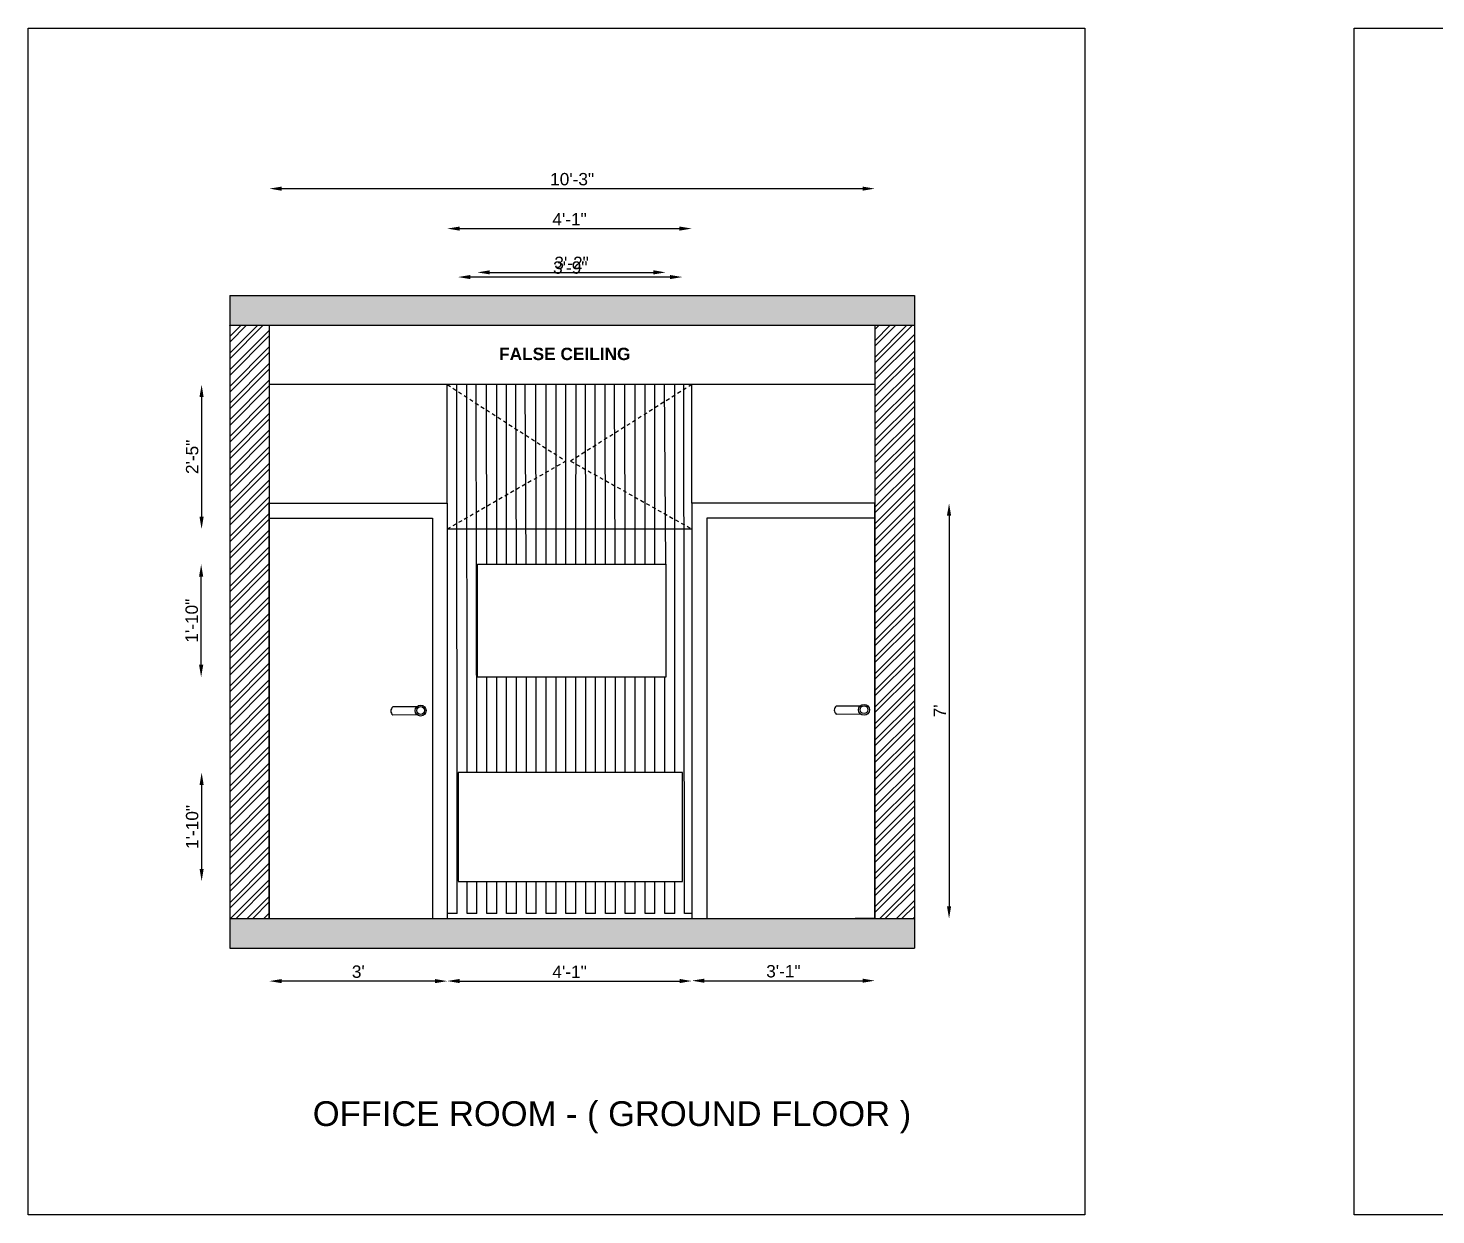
# Model space of a CAD drawing. Header units: feet. Extents: x 2272 to 4893, y 337 to 2916.
# Drawn here: x 2846.2 to 3131, y 1481.5 to 1721.5 of the extents above; entities that cross this region are included whole.
import ezdxf

# ---------------------------------------------------------------- set-up
doc = ezdxf.new("R2010")
doc.units = ezdxf.units.FT
doc.linetypes.add('JIS_02_0.7', pattern=[1.35, 0.75, -0.6])
doc.layers.add('Door', color=15, linetype='Continuous')
doc.styles.get("Standard").update_dxf_attribs({"font": 'arial.ttf'})
doc.dimstyles.new('ISO-25', dxfattribs={"dimtxt": 2.5, "dimasz": 2.5, "dimexe": 1.25, "dimexo": 0.625, "dimtad": 1, "dimdec": 0, "dimlunit": 4, "dimtxsty": 'Standard', "dimcen": 2.5, "dimse1": 1, "dimse2": 1, "dimadec": 0, "dimazin": 0, "dimtfac": 1, "dimtdec": 0, "dimtmove": 0, "dimatfit": 3, "dimfxl": 1, "dimarcsym": 0})

# ---------------------------------------------------------------- blocks, each defined once
blk = doc.blocks.new('*D173')
at = {"layer": 'Defpoints', "color": 0, "transparency": 16777216}
for p in [(2895.03, 1541.43), (2931.03, 1541.43), (2895.03, 1528.78)]:
    blk.add_point(p, dxfattribs=at)
at = {"layer": 'Door', "color": 0, "lineweight": -2, "transparency": 16777216}
blk.add_line((2928.53, 1528.78), (2897.53, 1528.78), dxfattribs=at)
at = {"layer": 'Door', "color": 0, "transparency": 16777216}
for points in [[(2897.53, 1529.2), (2897.53, 1528.37), (2895.03, 1528.78)], [(2928.53, 1529.2), (2928.53, 1528.37), (2931.03, 1528.78)]]:
    blk.add_solid(points, dxfattribs=at)
at = {"layer": 'Door', "color": 0, "transparency": 16777216, "insert": (2913.03, 1530.68), "char_height": 2.5, "attachment_point": 5}
blk.add_mtext("3'", dxfattribs=at)
blk = doc.blocks.new('*D174')
at = {"layer": 'Defpoints', "color": 0, "transparency": 16777216}
for p in [(2980.52, 1541.43), (3017.53, 1541.43), (3017.53, 1528.87)]:
    blk.add_point(p, dxfattribs=at)
at = {"layer": 'Door', "color": 0, "lineweight": -2, "transparency": 16777216}
blk.add_line((2983.02, 1528.87), (3015.03, 1528.87), dxfattribs=at)
at = {"layer": 'Door', "color": 0, "transparency": 16777216}
for points in [[(2983.02, 1529.28), (2983.02, 1528.45), (2980.52, 1528.87)], [(3015.03, 1529.28), (3015.03, 1528.45), (3017.53, 1528.87)]]:
    blk.add_solid(points, dxfattribs=at)
at = {"layer": 'Door', "color": 0, "transparency": 16777216, "insert": (2999.02, 1530.77), "char_height": 2.5, "attachment_point": 5}
blk.add_mtext('3\'-1"', dxfattribs=at)
blk = doc.blocks.new('*D175')
at = {"layer": 'Defpoints', "color": 0, "transparency": 16777216}
for p in [(2931.03, 1542.47), (2980.52, 1542.47), (2980.52, 1528.8)]:
    blk.add_point(p, dxfattribs=at)
at = {"layer": 'Door', "color": 0, "lineweight": -2, "transparency": 16777216}
blk.add_line((2933.53, 1528.8), (2978.02, 1528.8), dxfattribs=at)
at = {"layer": 'Door', "color": 0, "transparency": 16777216}
for points in [[(2933.53, 1529.22), (2933.53, 1528.38), (2931.03, 1528.8)], [(2978.02, 1529.22), (2978.02, 1528.38), (2980.52, 1528.8)]]:
    blk.add_solid(points, dxfattribs=at)
at = {"layer": 'Door', "color": 0, "transparency": 16777216, "insert": (2955.77, 1530.68), "char_height": 2.5, "attachment_point": 5}
blk.add_mtext('4\'-1"', dxfattribs=at)
blk = doc.blocks.new('*D176')
at = {"layer": 'Defpoints', "color": 0, "transparency": 16777216}
for p in [(2933.2, 1671.19), (2933.2, 1570.96), (2978.59, 1570.96)]:
    blk.add_point(p, dxfattribs=at)
at = {"layer": 'Door', "color": 0, "lineweight": -2, "transparency": 16777216}
blk.add_line((2976.09, 1671.19), (2935.7, 1671.19), dxfattribs=at)
at = {"layer": 'Door', "color": 0, "transparency": 16777216}
for points in [[(2935.7, 1671.6), (2935.7, 1670.77), (2933.2, 1671.19)], [(2976.09, 1671.6), (2976.09, 1670.77), (2978.59, 1671.19)]]:
    blk.add_solid(points, dxfattribs=at)
at = {"layer": 'Door', "color": 0, "transparency": 16777216, "insert": (2955.9, 1673.09), "char_height": 2.5, "attachment_point": 5}
blk.add_mtext('3\'-9"', dxfattribs=at)
blk = doc.blocks.new('*D177')
at = {"layer": 'Defpoints', "color": 0, "transparency": 16777216}
for p in [(2933.2, 1570.96), (2881.34, 1548.97), (2933.2, 1548.97)]:
    blk.add_point(p, dxfattribs=at)
at = {"layer": 'Door', "color": 0, "lineweight": -2, "transparency": 16777216}
blk.add_line((2881.34, 1568.46), (2881.34, 1551.47), dxfattribs=at)
at = {"layer": 'Door', "color": 0, "transparency": 16777216}
for points in [[(2880.92, 1568.46), (2881.75, 1568.46), (2881.34, 1570.96)], [(2880.92, 1551.47), (2881.75, 1551.47), (2881.34, 1548.97)]]:
    blk.add_solid(points, dxfattribs=at)
at = {"layer": 'Door', "color": 0, "transparency": 16777216, "insert": (2879.43, 1559.96), "char_height": 2.5, "attachment_point": 5, "rotation": 90}
blk.add_mtext('1\'-10"', dxfattribs=at)
blk = doc.blocks.new('*D178')
at = {"layer": 'Defpoints', "color": 0, "transparency": 16777216}
for p in [(2975.23, 1672.13), (2937.12, 1613.09), (2975.23, 1613.09)]:
    blk.add_point(p, dxfattribs=at)
at = {"layer": 'Door', "color": 0, "lineweight": -2, "transparency": 16777216}
blk.add_line((2939.62, 1672.13), (2972.73, 1672.13), dxfattribs=at)
at = {"layer": 'Door', "color": 0, "transparency": 16777216}
for points in [[(2939.62, 1672.55), (2939.62, 1671.72), (2937.12, 1672.13)], [(2972.73, 1672.55), (2972.73, 1671.72), (2975.23, 1672.13)]]:
    blk.add_solid(points, dxfattribs=at)
at = {"layer": 'Door', "color": 0, "transparency": 16777216, "insert": (2956.17, 1674.04), "char_height": 2.5, "attachment_point": 5}
blk.add_mtext('3\'-2"', dxfattribs=at)
blk = doc.blocks.new('*D179')
at = {"layer": 'Defpoints', "color": 0, "transparency": 16777216}
for p in [(2881.24, 1613.09), (2937.12, 1613.09), (2937.12, 1590.26)]:
    blk.add_point(p, dxfattribs=at)
at = {"layer": 'Door', "color": 0, "lineweight": -2, "transparency": 16777216}
blk.add_line((2881.24, 1592.76), (2881.24, 1610.59), dxfattribs=at)
at = {"layer": 'Door', "color": 0, "transparency": 16777216}
for points in [[(2880.82, 1610.59), (2881.66, 1610.59), (2881.24, 1613.09)], [(2880.82, 1592.76), (2881.66, 1592.76), (2881.24, 1590.26)]]:
    blk.add_solid(points, dxfattribs=at)
at = {"layer": 'Door', "color": 0, "transparency": 16777216, "insert": (2879.34, 1601.68), "char_height": 2.5, "attachment_point": 5, "rotation": 90}
blk.add_mtext('1\'-10"', dxfattribs=at)
blk = doc.blocks.new('*D180')
at = {"layer": 'Defpoints', "color": 0, "transparency": 16777216}
for p in [(2980.52, 1625.43), (2980.52, 1541.43), (3032.53, 1541.43)]:
    blk.add_point(p, dxfattribs=at)
at = {"layer": 'Door', "color": 0, "lineweight": -2, "transparency": 16777216}
blk.add_line((3032.53, 1622.93), (3032.53, 1543.93), dxfattribs=at)
at = {"layer": 'Door', "color": 0, "transparency": 16777216}
for points in [[(3032.11, 1622.93), (3032.95, 1622.93), (3032.53, 1625.43)], [(3032.11, 1543.93), (3032.95, 1543.93), (3032.53, 1541.43)]]:
    blk.add_solid(points, dxfattribs=at)
at = {"layer": 'Door', "color": 0, "transparency": 16777216, "insert": (3030.66, 1583.43), "char_height": 2.5, "attachment_point": 5, "rotation": 90}
blk.add_mtext("7'", dxfattribs=at)
blk = doc.blocks.new('*D200')
at = {"layer": 'Defpoints', "color": 0, "transparency": 16777216}
for p in [(2980.5, 1680.99), (2931.03, 1649.43), (2980.5, 1649.43)]:
    blk.add_point(p, dxfattribs=at)
at = {"layer": 'Door', "color": 0, "lineweight": -2, "transparency": 16777216}
blk.add_line((2933.53, 1680.99), (2978, 1680.99), dxfattribs=at)
at = {"layer": 'Door', "color": 0, "transparency": 16777216}
for points in [[(2933.53, 1681.4), (2933.53, 1680.57), (2931.03, 1680.99)], [(2978, 1681.4), (2978, 1680.57), (2980.5, 1680.99)]]:
    blk.add_solid(points, dxfattribs=at)
at = {"layer": 'Door', "color": 0, "transparency": 16777216, "insert": (2955.76, 1682.87), "char_height": 2.5, "attachment_point": 5}
blk.add_mtext('4\'-1"', dxfattribs=at)
blk = doc.blocks.new('*D201')
at = {"layer": 'Defpoints', "color": 0, "transparency": 16777216}
for p in [(2931.03, 1649.43), (2881.33, 1620.21), (2931.03, 1620.21)]:
    blk.add_point(p, dxfattribs=at)
at = {"layer": 'Door', "color": 0, "lineweight": -2, "transparency": 16777216}
blk.add_line((2881.33, 1646.93), (2881.33, 1622.71), dxfattribs=at)
at = {"layer": 'Door', "color": 0, "transparency": 16777216}
for points in [[(2880.91, 1646.93), (2881.74, 1646.93), (2881.33, 1649.43)], [(2880.91, 1622.71), (2881.74, 1622.71), (2881.33, 1620.21)]]:
    blk.add_solid(points, dxfattribs=at)
at = {"layer": 'Door', "color": 0, "transparency": 16777216, "insert": (2879.43, 1634.82), "char_height": 2.5, "attachment_point": 5, "rotation": 90}
blk.add_mtext('2\'-5"', dxfattribs=at)
blk = doc.blocks.new('*D265')
at = {"color": 0, "lineweight": -2, "transparency": 16777216}
blk.add_line((2897.53, 1689.07), (3015.03, 1689.07), dxfattribs=at)
at = {"color": 0, "transparency": 16777216}
for points in [[(2897.53, 1689.48), (2897.53, 1688.65), (2895.03, 1689.07)], [(3015.03, 1689.48), (3015.03, 1688.65), (3017.53, 1689.07)]]:
    blk.add_solid(points, dxfattribs=at)
at = {"layer": 'Defpoints', "color": 0, "transparency": 16777216}
for p in [(3017.53, 1689.07), (2895.03, 1661.43), (3017.53, 1661.43)]:
    blk.add_point(p, dxfattribs=at)
at = {"color": 0, "transparency": 16777216, "insert": (2956.28, 1690.97), "char_height": 2.5, "attachment_point": 5}
blk.add_mtext('10\'-3"', dxfattribs=at)

msp = doc.modelspace()

# ---------------------------------------------------------------- hatches: boundary and pattern name
at = {"layer": 'Door', "true_color": 0x105689}
h = msp.add_hatch(dxfattribs=at)
h.set_pattern_fill('AR-CONC', color=146, scale=0.04)
h.set_pattern_definition([(50, (-1309.9116, 991.4474), (7.287387, -0.6375634), [0.762, -8.382]), (355, (-1309.9116, 991.4474), (-1.409737, 7.642274), [0.6096, -6.705623]), (100.45144, (-1309.304, 991.394), (5.87765, 7.00471), [0.6476, -7.12361]), (46.1842, (-1309.912, 993.479), (10.843162, -1.681693), [1.143, -12.573]), (96.63556, (-1309.008, 993.339), (9.496165, 9.897045), [0.9714, -10.685424]), (351.18415, (-1309.912, 993.479), (9.496165, 9.897045), [0.9144, -10.05839]), (21, (-1308.8956, 992.9714), (6.064576, -4.090608), [0.762, -8.382]), (326, (-1308.8956, 992.9714), (2.472081, 7.367519), [0.6096, -6.7056]), (71.45144, (-1308.39, 992.6305), (8.536657, 3.276911), [0.6476, -7.123598]), (37.5, (-1309.9116, 991.4474), (0.1235441, 3.3822016), [0, -6.62432, 0, -6.8072, 0, -6.731]), (7.5, (-1309.9116, 991.4474), (2.6727865, 4.007223), [0, -3.88112, 0, -6.47192, 0, -2.5654]), (327.5, (-1312.1773, 991.4474), (5.4236238, -0.2291498), [0, -2.54, 0, -7.9248, 0, -10.5156]), (317.5, (-1313.1933, 991.4474), (5.925167, 1.0170596), [0, -3.302, 0, -5.26288, 0, -7.4676])])
h.paths.add_polyline_path([(3025.526, 1661.435), (3025.526, 1667.435), (2887.026, 1667.435), (2887.026, 1661.435)])
h.paths.add_polyline_path([(3025.526, 1535.435), (3025.526, 1541.435), (2887.026, 1541.435), (2887.026, 1535.435)])
h = msp.add_hatch(dxfattribs=at)
h.set_pattern_fill('ANSI32', color=146, scale=0.25)
h.set_pattern_definition([(45, (-1309.9116, 991.4474), (-1.683798, 1.683798), []), (45, (-1308.789, 991.4474), (-1.683798, 1.683798), [])])
h.paths.add_polyline_path([(2895.026, 1625.435), (2895.026, 1661.435), (2887.026, 1661.435), (2887.026, 1541.435), (2895.026, 1541.435)])
h.paths.add_polyline_path([(3025.526, 1661.435), (3017.526, 1661.435), (3017.526, 1649.435), (3017.526, 1541.435), (3025.526, 1541.435)])

# ---------------------------------------------------------------- linework, layer by layer
at = {"color": 146, "true_color": 0x105689}
for p, q in [((3017.526, 1649.435), (2895.026, 1649.435)), ((2895.026, 1541.435), (2895.026, 1625.435)), ((3017.526, 1541.435), (3013.526, 1541.435))]:
    msp.add_line(p, q, dxfattribs=at)
at = {"color": 242, "true_color": 0xcd2027}
for p, q in [((2924.823, 1584.244), (2920.001, 1584.244)), ((3014.525, 1584.404), (3009.702, 1584.404)), ((2920.001, 1582.62), (2924.888, 1582.675)), ((3009.702, 1582.78), (3014.59, 1582.835))]:
    msp.add_line(p, q, dxfattribs=at)
for points in [[(2846.244, 1721.528), (3060.019, 1721.528), (3060.019, 1481.509), (2846.244, 1481.509)], [(3114.464, 1721.528), (3328.239, 1721.528), (3328.239, 1481.509), (3114.464, 1481.509)]]:
    msp.add_lwpolyline(points, close=True)
at = {"color": 146, "true_color": 0x105689}
msp.add_lwpolyline([(2937.118, 1613.094), (2975.227, 1613.094), (2975.227, 1590.257), (2937.118, 1590.257)], close=True, dxfattribs=at)
at = {"color": 242, "true_color": 0xcd2027}
for centre, radius in [((2925.626, 1583.492), 1.1), ((2925.633, 1583.513), 0.791), ((3015.328, 1583.652), 1.1), ((3015.335, 1583.673), 0.791)]:
    msp.add_circle(centre, radius, dxfattribs=at)
for centre in [(2920.66, 1583.432), (3010.362, 1583.592)]:
    msp.add_arc(centre, 1.046, 129.07299, 230.92701, dxfattribs=at)
at = {"layer": 'Door', "color": 146, "true_color": 0x105689}
for p, q in [((2887.026, 1667.435), (2887.026, 1535.435)), ((2887.026, 1667.435), (3025.526, 1667.435)), ((3025.526, 1667.435), (3025.526, 1535.435)), ((2887.026, 1661.435), (3025.526, 1661.435)), ((2895.026, 1661.435), (2895.026, 1541.435)), ((3017.526, 1661.435), (3017.526, 1541.435)), ((3017.526, 1661.435), (3017.526, 1649.435)), ((3017.526, 1541.435), (3017.526, 1625.435)), ((2887.026, 1541.435), (3025.526, 1541.435)), ((2931.026, 1541.435), (2933.026, 1541.435)), ((2887.026, 1535.435), (3025.526, 1535.435))]:
    msp.add_line(p, q, dxfattribs=at)
at = {"layer": 'Door', "color": 25, "true_color": 0xb4623c}
for p, q in [((2931.026, 1625.435), (2931.026, 1649.435)), ((2980.524, 1625.435), (2980.524, 1649.452)), ((2895.026, 1625.435), (2931.026, 1625.435)), ((2931.026, 1625.435), (2931.026, 1541.435)), ((2980.524, 1625.435), (2980.524, 1541.435)), ((3017.526, 1625.435), (2980.524, 1625.435)), ((2895.026, 1622.435), (2928.026, 1622.435)), ((2928.026, 1622.435), (2928.026, 1541.435)), ((2983.524, 1622.435), (2983.524, 1541.435)), ((3017.526, 1622.435), (2983.524, 1622.435))]:
    msp.add_line(p, q, dxfattribs=at)
at = {"layer": 'Door', "color": 40, "linetype": 'JIS_02_0.7', "true_color": 0xf8d731}
for p, q in [((2931.026, 1649.424), (2955.026, 1633.964)), ((2980.524, 1649.452), (2955.977, 1633.964)), ((2955.026, 1633.964), (2931.026, 1620.213)), ((2955.977, 1633.964), (2980.524, 1620.213))]:
    msp.add_line(p, q, dxfattribs=at)
at = {"layer": 'Door', "color": 30, "true_color": 0xf8991e}
for p, q in [((2933.026, 1542.473), (2932.952, 1649.435)), ((2935.026, 1570.957), (2934.982, 1649.435)), ((2937.026, 1570.957), (2936.87, 1649.435)), ((2939.021, 1613.094), (2938.963, 1649.435)), ((2941.026, 1613.094), (2941.026, 1649.435)), ((2943.026, 1613.094), (2943.026, 1649.435)), ((2945.02, 1613.094), (2944.913, 1649.435)), ((2947.01, 1613.094), (2946.812, 1649.435)), ((2949.021, 1613.094), (2948.914, 1649.435)), ((2951.027, 1613.094), (2951.042, 1649.435)), ((2953.026, 1613.094), (2953.026, 1649.435)), ((2955.026, 1613.094), (2955.026, 1649.435)), ((2957.029, 1613.094), (2957.074, 1649.435)), ((2959.023, 1613.094), (2958.978, 1649.435)), ((2961.019, 1613.094), (2960.911, 1649.435)), ((2963.022, 1613.094), (2962.966, 1649.435)), ((2965.011, 1613.094), (2964.823, 1649.435)), ((2967.015, 1613.094), (2966.912, 1649.435)), ((2969.026, 1613.094), (2969.026, 1649.435)), ((2971.026, 1613.094), (2971.026, 1649.435)), ((2973.026, 1613.094), (2973.026, 1649.435)), ((2975.227, 1613.094), (2974.991, 1649.435)), ((2977.026, 1570.957), (2977.065, 1649.435)), ((2979.026, 1542.473), (2978.859, 1649.435)), ((2971.026, 1617.094), (2971.026, 1624.435)), ((2939.026, 1570.957), (2939.026, 1590.257)), ((2941.026, 1570.957), (2941.026, 1590.257)), ((2943.026, 1570.957), (2943.026, 1590.257)), ((2945.026, 1570.957), (2945.026, 1590.257)), ((2947.026, 1570.957), (2947.026, 1590.257)), ((2949.026, 1570.957), (2949.026, 1590.257)), ((2951.026, 1570.957), (2951.026, 1590.257)), ((2953.026, 1570.957), (2953.026, 1590.257)), ((2955.026, 1570.957), (2955.026, 1590.257)), ((2957.026, 1570.957), (2957.026, 1590.257)), ((2959.026, 1570.957), (2959.026, 1590.257)), ((2961.026, 1570.957), (2961.026, 1590.257)), ((2963.026, 1570.957), (2963.026, 1590.257)), ((2965.026, 1570.957), (2965.026, 1590.257)), ((2967.026, 1570.957), (2967.026, 1590.257)), ((2969.026, 1570.957), (2969.026, 1590.257)), ((2971.026, 1570.957), (2971.026, 1590.257)), ((2971.026, 1570.957), (2971.026, 1590.257)), ((2973.026, 1570.957), (2973.026, 1590.257)), ((2975.026, 1570.957), (2975.017, 1590.257)), ((2935.026, 1542.473), (2935.026, 1548.957)), ((2937.026, 1542.473), (2937.026, 1548.957)), ((2939.026, 1542.473), (2939.026, 1548.957)), ((2941.026, 1542.473), (2941.026, 1548.957)), ((2943.026, 1542.473), (2943.026, 1548.957)), ((2945.026, 1542.473), (2945.026, 1548.957)), ((2947.026, 1542.473), (2947.026, 1548.957)), ((2949.026, 1542.473), (2949.026, 1548.957)), ((2951.026, 1542.473), (2951.026, 1548.957)), ((2953.026, 1542.473), (2953.026, 1548.957)), ((2955.026, 1542.473), (2955.026, 1548.957)), ((2957.026, 1542.473), (2957.026, 1548.957)), ((2959.026, 1542.473), (2959.026, 1548.957)), ((2961.026, 1542.473), (2961.026, 1548.957)), ((2963.026, 1542.473), (2963.026, 1548.957)), ((2965.026, 1542.473), (2965.026, 1548.957)), ((2967.026, 1542.473), (2967.026, 1548.957)), ((2969.026, 1542.473), (2969.026, 1548.957)), ((2971.026, 1542.473), (2971.026, 1548.957)), ((2971.026, 1542.473), (2971.026, 1548.957)), ((2973.026, 1542.473), (2973.026, 1548.957)), ((2975.026, 1542.473), (2975.026, 1548.957)), ((2975.026, 1542.473), (2975.026, 1548.957)), ((2977.026, 1542.473), (2977.026, 1548.957)), ((2933.026, 1542.473), (2931.026, 1542.473)), ((2937.026, 1542.473), (2935.026, 1542.473)), ((2941.026, 1542.473), (2939.026, 1542.473)), ((2945.026, 1542.473), (2943.026, 1542.473)), ((2949.026, 1542.473), (2947.026, 1542.473)), ((2953.026, 1542.473), (2951.026, 1542.473)), ((2957.026, 1542.473), (2955.026, 1542.473)), ((2961.026, 1542.473), (2959.026, 1542.473)), ((2965.026, 1542.473), (2963.026, 1542.473)), ((2969.026, 1542.473), (2967.026, 1542.473)), ((2973.026, 1542.473), (2971.026, 1542.473)), ((2977.026, 1542.473), (2975.026, 1542.473)), ((2980.524, 1542.473), (2979.026, 1542.473))]:
    msp.add_line(p, q, dxfattribs=at)
at = {"layer": 'Door', "color": 30, "true_color": 0xf26722}
msp.add_line((2980.524, 1620.213), (2931.026, 1620.213), dxfattribs=at)
at = {"layer": 'Door', "color": 146, "true_color": 0x105689}
msp.add_lwpolyline([(2933.197, 1548.957), (2978.595, 1548.957), (2978.595, 1570.957), (2933.197, 1570.957), (2933.197, 1548.965)], dxfattribs=at)

# ---------------------------------------------------------------- texts
at = {"color": 114, "true_color": 0x139b48, "insert": (2941.506, 1656.893), "char_height": 2.5, "attachment_point": 1}
msp.add_mtext_dynamic_manual_height_columns('{\\fArial|b1|i0|c0|p34;\\C2;\\c2092017;FALSE CEILING }', width=39.0499, gutter_width=12.5, heights=[0], dxfattribs=at)
at = {"color": 4, "insert": (2903.816, 1504.479), "char_height": 5, "attachment_point": 1}
msp.add_mtext_dynamic_manual_height_columns('OFFICE ROOM - ( GROUND FLOOR )', width=205.51662, gutter_width=25, heights=[0], dxfattribs=at)

# ---------------------------------------------------------------- dimensions: what is measured, and where the dimension line sits
at = {"color": 114, "true_color": 0x139b48}
dim = msp.add_linear_dim(base=(3017.525807215, 1689.065495847), p1=(2895.025807215, 1661.434913982), p2=(3017.525807215, 1661.434913982), dimstyle='ISO-25', dxfattribs=at)
dim.commit()
dim.dimension.update_dxf_attribs({"geometry": '*D265', "text_midpoint": (2956.275807215, 1690.967780977)})
at = {"layer": 'Door', "color": 85, "true_color": 0x58ba48}
for base, p1, p2, picture, middle in [((2980.496, 1680.988), (2931.026, 1649.435), (2980.496, 1649.435), '*D200', (2955.761, 1680.988)), ((2933.197, 1671.187), (2978.595, 1570.957), (2933.197, 1570.957), '*D176', (2955.896, 1671.187)), ((2975.227, 1672.133), (2937.118, 1613.094), (2975.227, 1613.094), '*D178', (2956.172, 1672.133)), ((2895.026, 1528.782), (2931.026, 1541.435), (2895.026, 1541.435), '*D173', (2913.026, 1528.782))]:
    dim = msp.add_linear_dim(base=base, p1=p1, p2=p2, dimstyle='ISO-25', dxfattribs=at)
    dim.commit()
    dim.dimension.update_dxf_attribs({"geometry": picture, "text_midpoint": middle, "dimtype": 160})
for base, p1, p2, picture, middle in [((2881.327, 1620.213), (2931.026, 1649.435), (2931.026, 1620.213), '*D201', (2879.425, 1634.824)), ((3032.531, 1541.435), (2980.524, 1625.435), (2980.524, 1541.435), '*D180', (3030.656, 1583.435))]:
    dim = msp.add_linear_dim(base=base, p1=p1, p2=p2, angle=90, dimstyle='ISO-25', dxfattribs=at)
    dim.commit()
    dim.dimension.update_dxf_attribs({"geometry": picture, "text_midpoint": middle})
dim = msp.add_linear_dim(base=(2881.24, 1613.094), p1=(2937.118, 1590.257), p2=(2937.118, 1613.094), angle=90, text='1\'-10"', dimstyle='ISO-25', dxfattribs=at)
dim.commit()
dim.dimension.update_dxf_attribs({"geometry": '*D179', "text_midpoint": (2881.24, 1601.675), "dimtype": 160})
dim = msp.add_linear_dim(base=(2881.335, 1548.965), p1=(2933.197, 1570.957), p2=(2933.197, 1548.965), angle=90, dimstyle='ISO-25', dxfattribs=at)
dim.commit()
dim.dimension.update_dxf_attribs({"geometry": '*D177', "text_midpoint": (2881.335, 1559.961), "dimtype": 160})
for base, p1, p2, picture, middle in [((2980.524, 1528.802), (2931.026, 1542.473), (2980.524, 1542.473), '*D175', (2955.775, 1530.682)), ((3017.526, 1528.865), (2980.524, 1541.435), (3017.526, 1541.435), '*D174', (2999.025, 1530.767))]:
    dim = msp.add_linear_dim(base=base, p1=p1, p2=p2, dimstyle='ISO-25', dxfattribs=at)
    dim.commit()
    dim.dimension.update_dxf_attribs({"geometry": picture, "text_midpoint": middle})

doc.saveas('drawing.dxf')
